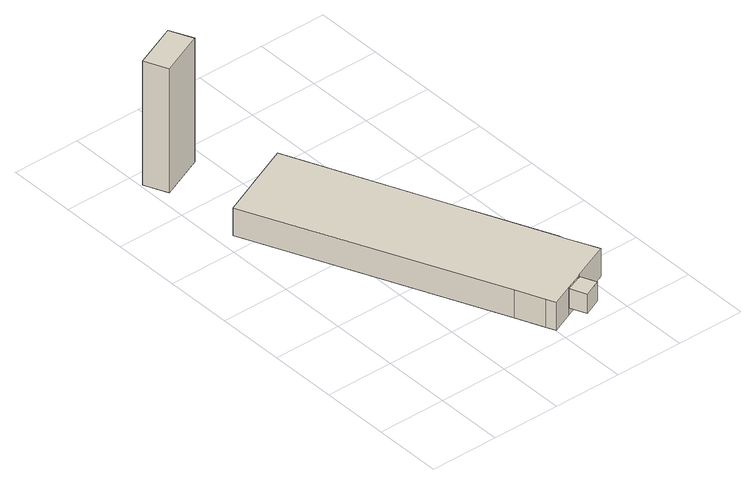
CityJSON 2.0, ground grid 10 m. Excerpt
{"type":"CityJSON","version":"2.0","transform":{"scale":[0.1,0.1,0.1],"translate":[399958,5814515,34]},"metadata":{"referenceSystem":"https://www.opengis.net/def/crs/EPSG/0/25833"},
"CityObjects":{
"building1":{"type":"Building","attributes":{"Gemeindeschluessel":"11000011","BezugspunktDach":"2200","function":"31001_2523","measuredHeight":19.14,"storeysAboveGround":1},"address":[{"country":"Germany","locality":"Berlin","thoroughfareNumber":"159 (23)","thoroughfareName":"Treskowallee"}],"geometry":[{"type":"Solid","lod":"1","boundaries":[[[[0,1,2,3]],[[4,5,6,7]],[[4,7,3,2]],[[5,4,2,1]],[[6,5,1,0]],[[7,6,0,3]]]]}]},
"building2":{"type":"Building","attributes":{"Gemeindeschluessel":"11000011","BezugspunktDach":"2200","function":"31001_2200","measuredHeight":5.08,"storeysAboveGround":1},"address":[{"country":"Germany","locality":"Berlin","thoroughfareNumber":"159 (24)","thoroughfareName":"Treskowallee"}],"geometry":[{"type":"Solid","lod":"1","boundaries":[[[[8,9,10,11,12,13,14,15,16,17,18,19,20,21,22,23]],[[24,25,26,27,28,29,30,31,32,33,34,35,36,37,38,39]],[[24,39,23,22]],[[25,24,22,21]],[[26,25,21,20]],[[27,26,20,19]],[[28,27,19,18]],[[29,28,18,17]],[[30,29,17,16]],[[31,30,16,15]],[[32,31,15,14]],[[33,32,14,13]],[[34,33,13,12]],[[35,34,12,11]],[[36,35,11,10]],[[37,36,10,9]],[[38,37,9,8]],[[39,38,8,23]]]]}]},
"building3":{"type":"Building","attributes":{"Gemeindeschluessel":"11000011","BezugspunktDach":"2200","function":"51009_1610","measuredHeight":2.96,"storeysAboveGround":0},"address":[{"country":"Germany","locality":"Berlin"}],"geometry":[{"type":"Solid","lod":"1","boundaries":[[[[40,41,42,43]],[[44,45,46,47]],[[44,47,43,42]],[[45,44,42,41]],[[46,45,41,40]],[[47,46,40,43]]]]}]}
},
"vertices":[
[17,543,198],[82,571,198],[67,605,198],[2,577,198],[67,605,6],[82,571,6],[17,543,6],[2,577,6],
[178,72,47],[195,32,47],[201,19,47],[233,33,47],[258,43,47],[259,44,47],[315,68,47],[294,115,47],[292,121,47],[244,231,47],[237,247,47],[137,477,47],[88,456,47],[79,452,47],[72,449,47],[22,427,47],[72,449,4],[79,452,4],[88,456,4],[137,477,4],[237,247,4],[244,231,4],[292,121,4],[294,115,4],[315,68,4],[259,44,4],[258,43,4],[233,33,4],[201,19,4],[195,32,4],[178,72,4],[22,427,4],
[243,9,45],[269,21,45],[259,44,45],[233,33,45],[259,44,15],[269,21,15],[243,9,15],[233,33,15]
]}
